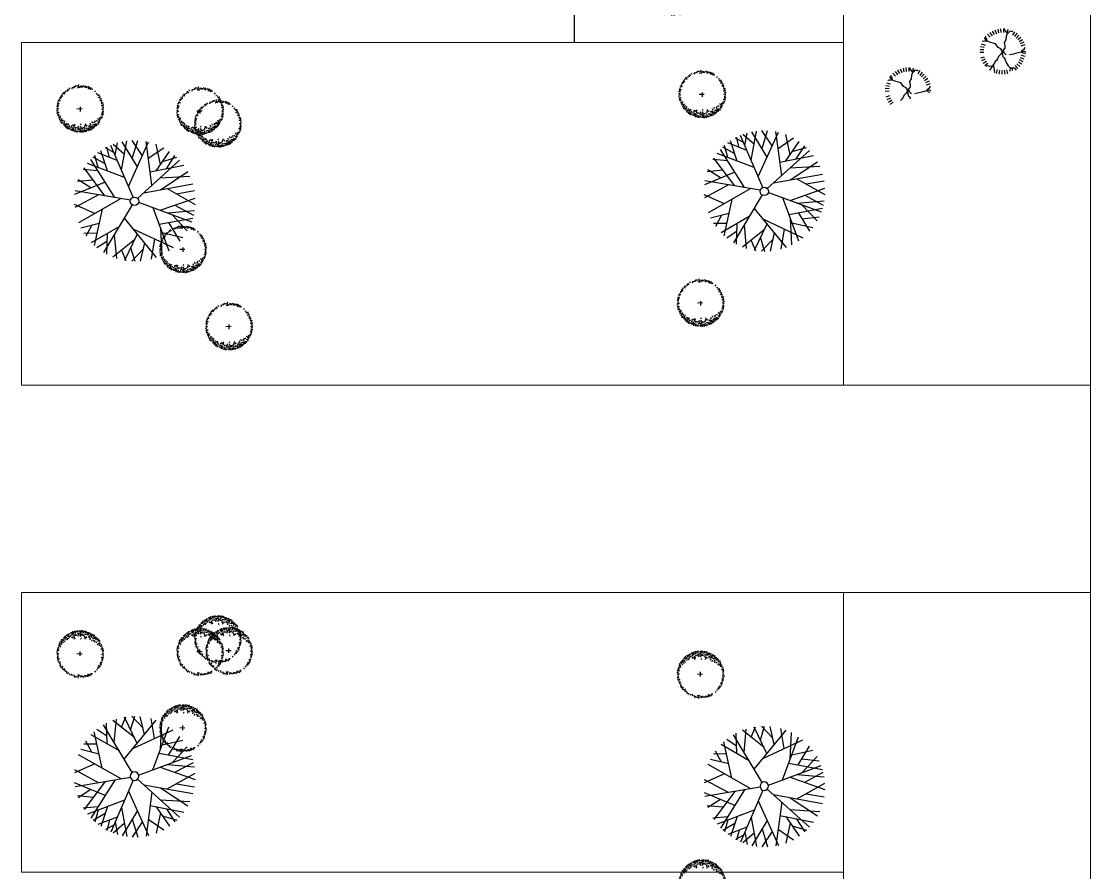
# Model space of a CAD drawing. Header units: millimetres. Extents: x 216896 to 446004, y 63591 to 243769.
# Drawn here: x 378436 to 398583, y 105495 to 121542 of the extents above; entities that cross this region are included whole.
import ezdxf

# ---------------------------------------------------------------- set-up
doc = ezdxf.new("R2010")
doc.units = ezdxf.units.MM
doc.layers.add('green', color=7, linetype='Continuous', true_color=0x45e718)
doc.layers.add('line pedestr', color=7, linetype='Continuous', lineweight=5, true_color=0x1c1c1c)

# ---------------------------------------------------------------- blocks, each defined once
blk = doc.blocks.new('A$C19F01AD3')
at = {"color": 0}
for p, q in [((-0.292, 0.682), (-0.444, 0.833)), ((-0.41, 0.656), (-0.413, 0.85)), ((-0.095, 0.686), (-0.355, 0.876)), ((-0.284, 0.566), (-0.306, 0.895)), ((-0.115, 0.82), (-0.22, 0.92)), ((-0.199, 0.762), (-0.197, 0.926)), ((-0.003, 0.066), (-0.132, 0.938)), ((-0.108, 0.772), (-0.021, 0.947)), ((0.036, 0.751), (-0.094, 0.942)), ((-0.071, 0.523), (0.125, 0.94)), ((-0.03, 0.247), (0.451, 0.836)), ((0.181, 0.505), (0.055, 0.946)), ((0.139, 0.654), (0.295, 0.902)), ((0.301, 0.652), (0.208, 0.926)), ((0.327, 0.171), (0.415, 0.854)), ((-0.427, 0.608), (-0.645, 0.687)), ((-0.423, 0.202), (-0.625, 0.705)), ((-0.053, 0.401), (-0.557, 0.761)), ((-0.281, 0.137), (-0.489, 0.808)), ((0.381, 0.592), (0.656, 0.688)), ((0.537, 0.448), (0.555, 0.771)), ((-0.537, 0.486), (-0.78, 0.526)), ((-0.603, 0.378), (-0.762, 0.551)), ((0.447, 0.372), (0.728, 0.611)), ((0.61, 0.361), (0.792, 0.525)), ((-0.365, 0.409), (-0.874, 0.342)), ((-0.056, 0.034), (-0.851, 0.397)), ((0.057, 0.032), (0.844, 0.436)), ((0.354, 0.378), (0.885, 0.344)), ((0.581, 0.486), (0.812, 0.493)), ((-0.514, 0.243), (-0.925, 0.146)), ((-0.649, -0.024), (-0.917, 0.192)), ((0.438, 0.069), (0.92, 0.232)), ((0.481, 0.25), (0.935, 0.157)), ((-0.191, 0.096), (-0.93, -0.097)), ((-0.519, 0.01), (-0.785, -0.504)), ((0.172, 0.091), (0.947, 0.026)), ((0.542, 0.06), (0.9, -0.29)), ((-0.048, -0.045), (-0.672, -0.648)), ((0.058, -0.031), (0.774, -0.539)), ((0.66, -0.055), (0.944, -0.08)), ((-0.623, -0.191), (-0.916, -0.185)), ((-0.695, -0.33), (-0.891, -0.28)), ((-0.739, -0.188), (-0.874, -0.33)), ((-0.33, -0.318), (-0.818, -0.45)), ((-0.222, -0.214), (0.101, -0.931)), ((0.25, -0.167), (0.318, -0.882)), ((0.351, -0.239), (0.926, -0.196)), ((0.447, -0.307), (0.864, -0.381)), ((0.592, -0.221), (0.832, -0.446)), ((-0.579, -0.491), (-0.753, -0.551)), ((-0.544, -0.376), (-0.636, -0.683)), ((-0.44, -0.424), (-0.504, -0.786)), ((-0.135, -0.408), (0.394, -0.852)), ((0.276, -0.444), (0.808, -0.487)), ((0.426, -0.456), (0.522, -0.782)), ((0.513, -0.354), (0.675, -0.657)), ((-0.158, -0.58), (-0.551, -0.753)), ((-0.092, -0.504), (-0.391, -0.848)), ((0.148, -0.645), (0.016, -0.936)), ((0.282, -0.506), (0.196, -0.916)), ((0.289, -0.582), (0.583, -0.738)), ((0.458, -0.563), (0.724, -0.603)), ((-0.393, -0.684), (-0.371, -0.857)), ((-0.066, -0.756), (-0.281, -0.891)), ((-0.245, -0.681), (-0.239, -0.903)), ((-0.018, -0.666), (-0.154, -0.922))]:
    blk.add_line(p, q, dxfattribs=at)
blk.add_circle((0, 0), 0.0659, dxfattribs=at)
blk = doc.blocks.new('arbor2')
at = {"color": 0}
for p, q in [((-0.146, 0.414), (-0.151, 0.384)), ((-0.134, 0.423), (-0.115, 0.394)), ((-0.086, 0.409), (-0.092, 0.437)), ((-0.034, 0.436), (-0.053, 0.401)), ((-0.011, 0.412), (-0.013, 0.433)), ((-0.003, 0.444), (0.017, 0.422)), ((0.035, 0.449), (0.017, 0.426)), ((0.062, 0.439), (0.046, 0.421)), ((0.057, 0.408), (0.066, 0.388)), ((0.093, 0.45), (0.074, 0.424)), ((0.088, 0.422), (0.079, 0.391)), ((0.116, 0.401), (0.133, 0.419)), ((0.128, 0.421), (0.119, 0.39)), ((0.151, 0.41), (0.143, 0.382)), ((0.18, 0.409), (0.171, 0.388)), ((-0.394, 0.202), (-0.36, 0.195)), ((-0.352, 0.187), (-0.385, 0.215)), ((-0.35, 0.226), (-0.373, 0.241)), ((-0.319, 0.239), (-0.354, 0.259)), ((-0.325, 0.257), (-0.335, 0.279)), ((-0.316, 0.309), (-0.287, 0.308)), ((-0.299, 0.281), (-0.315, 0.294)), ((-0.293, 0.325), (-0.286, 0.295)), ((-0.286, 0.339), (-0.258, 0.319)), ((-0.253, 0.308), (-0.272, 0.347)), ((-0.236, 0.344), (-0.252, 0.367)), ((-0.202, 0.344), (-0.227, 0.376)), ((-0.201, 0.363), (-0.202, 0.388)), ((-0.168, 0.375), (-0.178, 0.394)), ((0.094, 0.399), (0.085, 0.38)), ((0.186, 0.379), (0.202, 0.363)), ((0.206, 0.396), (0.199, 0.362)), ((0.224, 0.383), (0.222, 0.362)), ((0.251, 0.376), (0.238, 0.353)), ((0.269, 0.364), (0.247, 0.334)), ((0.256, 0.344), (0.247, 0.321)), ((0.264, 0.361), (0.276, 0.322)), ((0.285, 0.301), (0.298, 0.317)), ((0.296, 0.348), (0.302, 0.321)), ((0.314, 0.318), (0.312, 0.289)), ((0.348, 0.238), (0.371, 0.254)), ((0.367, 0.203), (0.392, 0.204)), ((-0.442, -0.007), (-0.42, 0.012)), ((-0.441, 0.035), (-0.407, 0.041)), ((-0.397, 0.036), (-0.438, 0.051)), ((-0.41, 0.074), (-0.437, 0.079)), ((-0.437, 0.02), (-0.411, 0.004)), ((-0.386, 0.098), (-0.426, 0.102)), ((-0.398, 0.112), (-0.417, 0.129)), ((-0.41, 0.164), (-0.383, 0.173)), ((-0.384, 0.144), (-0.404, 0.15)), ((-0.395, 0.187), (-0.378, 0.162)), ((0.039, -0.009), (-0.056, 0.013)), ((0.01, 0.036), (-0.012, -0.045)), ((0.38, 0.17), (0.398, 0.18)), ((0.387, 0.117), (0.431, 0.12)), ((0.418, 0.148), (0.388, 0.153)), ((0.428, 0.136), (0.398, 0.118)), ((0.412, 0.175), (0.399, 0.148)), ((0.401, 0.057), (0.44, 0.068)), ((0.413, 0.088), (0.441, 0.094)), ((0.416, 0.013), (0.437, 0.015)), ((0.417, 0.049), (0.441, 0.04)), ((0.448, 0.005), (0.427, -0.015)), ((-0.411, -0.051), (-0.434, -0.042)), ((-0.407, -0.09), (-0.434, -0.096)), ((-0.394, -0.059), (-0.433, -0.07)), ((-0.41, -0.015), (-0.431, -0.017)), ((-0.38, -0.119), (-0.424, -0.122)), ((-0.421, -0.138), (-0.392, -0.12)), ((-0.385, -0.032), (-0.412, -0.05)), ((-0.412, -0.15), (-0.381, -0.155)), ((-0.406, -0.177), (-0.393, -0.151)), ((-0.37, -0.089), (-0.397, -0.106)), ((-0.373, -0.172), (-0.391, -0.182)), ((-0.353, -0.121), (-0.38, -0.139)), ((-0.333, -0.145), (-0.36, -0.163)), ((-0.36, -0.163), (-0.359, -0.185)), ((-0.328, -0.181), (-0.326, -0.203)), ((-0.299, -0.198), (-0.297, -0.22)), ((0.358, -0.189), (0.391, -0.218)), ((0.4, -0.204), (0.367, -0.197)), ((0.402, -0.189), (0.384, -0.164)), ((0.417, -0.166), (0.389, -0.176)), ((0.39, -0.146), (0.41, -0.152)), ((0.393, -0.1), (0.433, -0.104)), ((0.403, -0.039), (0.444, -0.053)), ((0.405, -0.114), (0.423, -0.131)), ((0.448, -0.037), (0.414, -0.043)), ((0.416, -0.076), (0.444, -0.081)), ((0.443, -0.022), (0.417, -0.006)), ((-0.36, -0.205), (-0.385, -0.206)), ((-0.342, -0.207), (-0.374, -0.232)), ((-0.342, -0.24), (-0.365, -0.256)), ((-0.306, -0.257), (-0.345, -0.276)), ((-0.312, -0.219), (-0.339, -0.237)), ((-0.336, -0.29), (-0.317, -0.262)), ((-0.323, -0.297), (-0.293, -0.29)), ((-0.319, -0.269), (-0.301, -0.298)), ((-0.307, -0.32), (-0.306, -0.291)), ((-0.275, -0.22), (-0.302, -0.237)), ((-0.269, -0.252), (-0.296, -0.27)), ((-0.279, -0.303), (-0.292, -0.319)), ((-0.271, -0.283), (-0.278, -0.256)), ((-0.254, -0.329), (-0.277, -0.339)), ((-0.258, -0.28), (-0.256, -0.302)), ((-0.237, -0.323), (-0.257, -0.358)), ((-0.226, -0.301), (-0.241, -0.316)), ((-0.204, -0.344), (-0.24, -0.353)), ((-0.224, -0.354), (-0.239, -0.378)), ((-0.209, -0.253), (-0.236, -0.27)), ((-0.21, -0.324), (-0.234, -0.333)), ((-0.232, -0.28), (-0.223, -0.256)), ((-0.184, -0.356), (-0.213, -0.389)), ((-0.174, -0.275), (-0.2, -0.289)), ((-0.2, -0.398), (-0.192, -0.364)), ((-0.197, -0.28), (-0.199, -0.26)), ((-0.197, -0.29), (-0.195, -0.312)), ((-0.188, -0.248), (-0.169, -0.27)), ((-0.187, -0.352), (-0.182, -0.372)), ((-0.169, -0.31), (-0.186, -0.334)), ((-0.185, -0.4), (-0.16, -0.382)), ((-0.162, -0.415), (-0.171, -0.387)), ((-0.142, -0.321), (-0.158, -0.338)), ((-0.142, -0.388), (-0.148, -0.408)), ((-0.146, -0.351), (-0.137, -0.372)), ((-0.11, -0.309), (-0.13, -0.335)), ((-0.109, -0.403), (-0.127, -0.421)), ((-0.115, -0.337), (-0.125, -0.368)), ((-0.109, -0.36), (-0.118, -0.379)), ((-0.086, -0.376), (-0.106, -0.393)), ((-0.074, -0.393), (-0.105, -0.414)), ((-0.096, -0.391), (-0.1, -0.431)), ((-0.07, -0.318), (-0.089, -0.34)), ((-0.075, -0.339), (-0.084, -0.369)), ((-0.07, -0.292), (-0.053, -0.274)), ((-0.052, -0.349), (-0.061, -0.377)), ((-0.056, -0.395), (-0.043, -0.412)), ((-0.034, -0.401), (-0.048, -0.442)), ((-0.024, -0.35), (-0.032, -0.372)), ((-0.017, -0.38), (-0.002, -0.396)), ((0.002, -0.328), (-0.007, -0.359)), ((0.021, -0.297), (0.013, -0.33)), ((0.021, -0.376), (0.018, -0.397)), ((0.043, -0.322), (0.032, -0.35)), ((0.048, -0.383), (0.034, -0.406)), ((0.065, -0.395), (0.043, -0.425)), ((0.061, -0.399), (0.072, -0.437)), ((0.07, -0.346), (0.072, -0.375)), ((0.075, -0.366), (0.098, -0.355)), ((0.083, -0.39), (0.1, -0.402)), ((0.097, -0.337), (0.097, -0.36)), ((0.1, -0.391), (0.113, -0.375)), ((0.114, -0.308), (0.116, -0.34)), ((0.114, -0.363), (0.134, -0.373)), ((0.122, -0.385), (0.124, -0.428)), ((0.14, -0.425), (0.122, -0.396)), ((0.128, -0.375), (0.126, -0.404)), ((0.148, -0.346), (0.153, -0.367)), ((0.151, -0.288), (0.15, -0.318)), ((0.152, -0.416), (0.157, -0.386)), ((0.179, -0.41), (0.153, -0.397)), ((0.176, -0.344), (0.171, -0.37)), ((0.174, -0.377), (0.184, -0.396)), ((0.184, -0.301), (0.196, -0.328)), ((0.196, -0.349), (0.186, -0.384)), ((0.207, -0.283), (0.214, -0.306)), ((0.208, -0.365), (0.208, -0.39)), ((0.209, -0.346), (0.234, -0.378)), ((0.211, -0.338), (0.231, -0.343)), ((0.237, -0.282), (0.244, -0.304)), ((0.242, -0.346), (0.259, -0.369)), ((0.259, -0.31), (0.279, -0.349)), ((0.292, -0.341), (0.264, -0.321)), ((0.275, -0.252), (0.276, -0.274)), ((0.286, -0.267), (0.293, -0.289)), ((0.3, -0.327), (0.293, -0.297)), ((0.305, -0.283), (0.322, -0.296)), ((0.309, -0.248), (0.316, -0.271)), ((0.325, -0.241), (0.36, -0.261)), ((0.331, -0.259), (0.341, -0.282)), ((0.356, -0.228), (0.38, -0.243)), ((-0.072, -0.414), (-0.076, -0.442)), ((-0.033, -0.446), (-0.038, -0.412)), ((-0.018, -0.441), (-0.002, -0.415)), ((0.009, -0.446), (-0.01, -0.424)), ((0.017, -0.414), (0.02, -0.435)), ((0.053, -0.415), (0.044, -0.439)), ((0.092, -0.411), (0.098, -0.439))]:
    blk.add_line(p, q, dxfattribs=at)

msp = doc.modelspace()

# ---------------------------------------------------------------- linework, layer by layer
at = {"layer": 'green'}
for p, q in [((388853, 134143), (388853, 121143)), ((396642, 121298), (396692, 121242)), ((396684, 121331), (396728, 121270)), ((396731, 121359), (396766, 121293)), ((396780, 121380), (396807, 121310)), ((396832, 121396), (396850, 121323)), ((396886, 121404), (396894, 121330)), ((396940, 121406), (396939, 121331)), ((396963, 121392), (396962, 121405)), ((396979, 121363), (396963, 121392)), ((397015, 121318), (396979, 121363)), ((396999, 121262), (397015, 121318)), ((397015, 121318), (397024, 121370)), ((397015, 121318), (397042, 121329)), ((397024, 121370), (397032, 121394)), ((397042, 121329), (397060, 121361)), ((397060, 121361), (397096, 121352)), ((397096, 121352), (397117, 121363)), ((397146, 121347), (397109, 121282)), ((397191, 121317), (397146, 121257)), ((396522, 121120), (396593, 121096)), ((396558, 121163), (396544, 121172)), ((396583, 121169), (396558, 121163)), ((396598, 121210), (396576, 121224)), ((396634, 121169), (396583, 121169)), ((396634, 121169), (396598, 121210)), ((396603, 121241), (396606, 121262)), ((396628, 121214), (396603, 121241)), ((396634, 121169), (396628, 121214)), ((396700, 121142), (396634, 121169)), ((396745, 121131), (396700, 121142)), ((396790, 121118), (396745, 121131)), ((396844, 121050), (396790, 121118)), ((396959, 121145), (396992, 121194)), ((396974, 121084), (396959, 121145)), ((396992, 121194), (396999, 121262)), ((397232, 121281), (397180, 121227)), ((397268, 121241), (397209, 121194)), ((397298, 121196), (397234, 121157)), ((397323, 121148), (397255, 121117)), ((397341, 121097), (397270, 121075)), ((396497, 120960), (396572, 120964)), ((396499, 121014), (396573, 121009)), ((396507, 121068), (396580, 121053)), ((396891, 121023), (396844, 121050)), ((396891, 120924), (396846, 120879)), ((396917, 120989), (396891, 121023)), ((396918, 120961), (396891, 120924)), ((396918, 120961), (396932, 120874)), ((396938, 120990), (396972, 121039)), ((396940, 120963), (396990, 120913)), ((396972, 121039), (396974, 121084)), ((397053, 120915), (397132, 120933)), ((397132, 120933), (397220, 120955)), ((397220, 120955), (397328, 120982)), ((397349, 120883), (397276, 120898)), ((397280, 120970), (397301, 120998)), ((397280, 120970), (397305, 120949)), ((397301, 120998), (397332, 121021)), ((397305, 120949), (397346, 120940)), ((397328, 120982), (397359, 120970)), ((397332, 121021), (397352, 121052)), ((397346, 120940), (397357, 120930)), ((396515, 120854), (396586, 120876)), ((396533, 120803), (396601, 120834)), ((396558, 120755), (396622, 120794)), ((396588, 120710), (396647, 120757)), ((396637, 120705), (396606, 120689)), ((396664, 120699), (396637, 120705)), ((396680, 120690), (396664, 120699)), ((396725, 120696), (396680, 120690)), ((396725, 120696), (396707, 120665)), ((396745, 120721), (396725, 120696)), ((396774, 120757), (396745, 120721)), ((396745, 120721), (396758, 120665)), ((396785, 120786), (396774, 120757)), ((396808, 120807), (396785, 120786)), ((396830, 120836), (396808, 120807)), ((396846, 120879), (396830, 120836)), ((396932, 120874), (396956, 120861)), ((396956, 120861), (396970, 120818)), ((396970, 120818), (396990, 120766)), ((396990, 120766), (397010, 120737)), ((397010, 120737), (397028, 120701)), ((397028, 120701), (397067, 120669)), ((397214, 120653), (397164, 120708)), ((397252, 120692), (397195, 120740)), ((397285, 120734), (397223, 120775)), ((397313, 120781), (397245, 120814)), ((397334, 120831), (397263, 120855)), ((394814, 120476), (394792, 120491)), ((394819, 120508), (394822, 120528)), ((394843, 120481), (394819, 120508)), ((394850, 120436), (394843, 120481)), ((394857, 120564), (394908, 120509)), ((394900, 120598), (394943, 120536)), ((394946, 120625), (394982, 120559)), ((394996, 120647), (395023, 120577)), ((395048, 120662), (395066, 120590)), ((395101, 120671), (395110, 120597)), ((395156, 120673), (395155, 120598)), ((395179, 120659), (395178, 120672)), ((395195, 120630), (395179, 120659)), ((395231, 120585), (395195, 120630)), ((395208, 120461), (395215, 120528)), ((395215, 120528), (395231, 120585)), ((395231, 120585), (395240, 120636)), ((395231, 120585), (395258, 120596)), ((395240, 120636), (395247, 120660)), ((395258, 120596), (395276, 120627)), ((395276, 120627), (395312, 120618)), ((395312, 120618), (395333, 120629)), ((395362, 120614), (395325, 120549)), ((395407, 120583), (395362, 120524)), ((395447, 120548), (395395, 120494)), ((395483, 120507), (395425, 120460)), ((396707, 120665), (396677, 120625)), ((396758, 120665), (396765, 120631)), ((396765, 120631), (396775, 120572)), ((396809, 120561), (396829, 120633)), ((396862, 120549), (396872, 120624)), ((396916, 120545), (396917, 120619)), ((396970, 120546), (396962, 120621)), ((397024, 120555), (397006, 120628)), ((397067, 120669), (397058, 120602)), ((397067, 120669), (397105, 120667)), ((397105, 120667), (397148, 120665)), ((397105, 120667), (397107, 120618)), ((397148, 120665), (397178, 120625)), ((394714, 120281), (394789, 120275)), ((394723, 120334), (394796, 120319)), ((394738, 120386), (394808, 120362)), ((394774, 120429), (394760, 120439)), ((394798, 120436), (394774, 120429)), ((394850, 120436), (394798, 120436)), ((394850, 120436), (394814, 120476)), ((394915, 120409), (394850, 120436)), ((394960, 120398), (394915, 120409)), ((395005, 120384), (394960, 120398)), ((395060, 120317), (395005, 120384)), ((395107, 120290), (395060, 120317)), ((395133, 120256), (395107, 120290)), ((395154, 120256), (395188, 120305)), ((395174, 120411), (395208, 120461)), ((395190, 120350), (395174, 120411)), ((395188, 120305), (395190, 120350)), ((395514, 120463), (395450, 120423)), ((395539, 120415), (395470, 120384)), ((395557, 120364), (395486, 120342)), ((395517, 120265), (395548, 120287)), ((395548, 120287), (395568, 120319)), ((394713, 120227), (394788, 120230)), ((394730, 120120), (394802, 120142)), ((394749, 120069), (394817, 120100)), ((395046, 120103), (395023, 120073)), ((395062, 120145), (395046, 120103)), ((395107, 120190), (395062, 120145)), ((395133, 120228), (395107, 120190)), ((395133, 120228), (395147, 120141)), ((395147, 120141), (395172, 120127)), ((395156, 120229), (395206, 120179)), ((395172, 120127), (395186, 120085)), ((395269, 120181), (395348, 120199)), ((395348, 120199), (395435, 120222)), ((395435, 120222), (395544, 120249)), ((395495, 120237), (395517, 120265)), ((395495, 120237), (395521, 120215)), ((395521, 120215), (395562, 120206)), ((395544, 120249), (395575, 120236)), ((394773, 120021), (394837, 120060)), ((394804, 119976), (394862, 120023)), ((395023, 120073), (395001, 120053))]:
    msp.add_line(p, q, dxfattribs=at)
for centre in [(396928, 120975), (395144, 120242)]:
    msp.add_circle(centre, 17.7, dxfattribs=at)
at = {"layer": 'line pedestr'}
for p, q in [((393929, 135944), (393929, 114684)), ((393929, 121143), (378436, 121143)), ((378436, 114684), (378436, 121143)), ((398583, 114684), (378436, 114684)), ((378436, 105507), (378436, 110779)), ((398583, 110779), (378436, 110779)), ((393929, 91321), (393929, 110779)), ((393929, 105507), (378436, 105507))]:
    msp.add_line(p, q, dxfattribs=at)
msp.add_lwpolyline([(398583, 76232), (398583, 149232)], dxfattribs=at)

# ---------------------------------------------------------------- block references
at = {"layer": 'green'}
for name, p, xscale, yscale, zscale, rotation in [('A$C19F01AD3', (390734, 122783), 1210.070298431674, 1210.070298431674, 1210.070298431674, 14.99999999998812), ('arbor2', (391263, 120165), 1000, 1000, 1000, 14.99999999998732), ('arbor2', (379541, 119891), 1000, 1000, 1000, 14.99999999998732), ('arbor2', (381801, 119851), 1000, 1000, 1000, 14.99999999998732), ('arbor2', (382135, 119611), 1000, 1000, 1000, 14.99999999998732), ('A$C19F01AD3', (392434, 118337), 1210.070298431674, 1210.070298431674, 1210.070298431674, 14.99999999998812), ('A$C19F01AD3', (380568, 118150), 1210.070298431674, 1210.070298431674, 1210.070298431674, 14.99999999998812), ('arbor2', (381478, 117243), 1000, 1000, 1000, 14.99999999998732), ('arbor2', (391232, 116232), 1000, 1000, 1000, 14.99999999998732), ('arbor2', (382347, 115788), 1000, 1000, 1000, 14.99999999998732)]:
    msp.add_blockref(name, p, dxfattribs=dict(at, xscale=xscale, yscale=yscale, zscale=zscale, rotation=rotation))
at = {"layer": 'green', "extrusion": (0, 0, -1)}
for name, p, xscale, yscale, zscale, rotation in [('arbor2', (-382135, 109897), 1000, 1000, -1000, 195.000000000075), ('arbor2', (-382347, 109676), 1000, 1000, -1000, 195.000000000075), ('arbor2', (-379541, 109617), 1000, 1000, -1000, 195.000000000075), ('arbor2', (-381801, 109657), 1000, 1000, -1000, 195.000000000075), ('arbor2', (-391232, 109232), 1000, 1000, -1000, 195.000000000075), ('A$C19F01AD3', (-380568, 107313), 1210.070298443618, 1210.070298443618, -1210.070298431063, 194.9999999996861), ('arbor2', (-381478, 108221), 1000, 1000, -1000, 195.000000000075), ('A$C19F01AD3', (-392434, 107126), 1210.070298443618, 1210.070298443618, -1210.070298431063, 194.9999999996861), ('arbor2', (-391263, 105299), 1000, 1000, -1000, 195.000000000075)]:
    msp.add_blockref(name, p, dxfattribs=dict(at, xscale=xscale, yscale=yscale, zscale=zscale, rotation=rotation))

doc.saveas('drawing.dxf')
